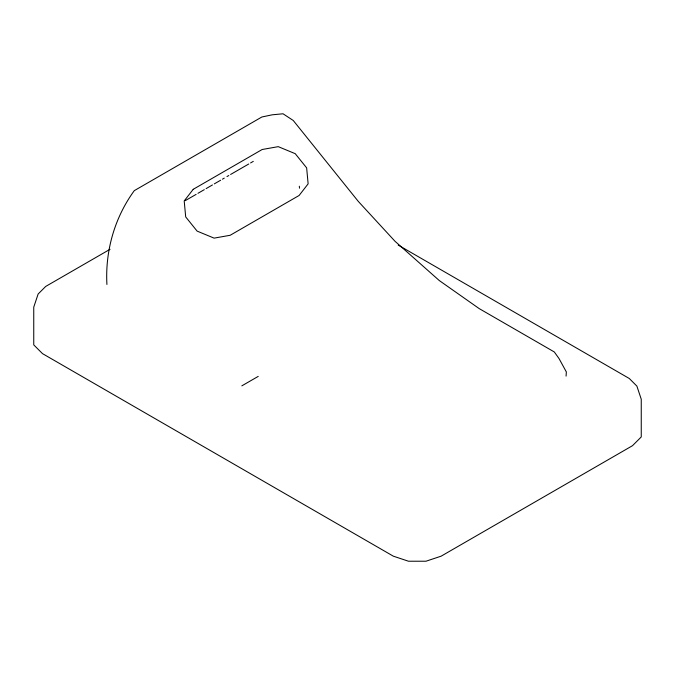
<?xml version="1.0" encoding="UTF-8"?>
<svg xmlns="http://www.w3.org/2000/svg" width="675" height="675" viewBox="0 0 675 675"><rect width="100%" height="100%" fill="white"/><g stroke="black" fill="none" stroke-linecap="round" stroke-linejoin="round"><path stroke-width="1.01" d="M566.08 376.11L566.342 371.933L558.984 358.484L554.302 351.962L479.182 308.593L439.282 280.547L395.027 241.304L358.298 201.403L293.245 120.479L283.027 113.78L272.185 114.818L261.858 116.994L134.291 190.645C114.564 217.671 105.072 251.108 106.92 284.47M185.245 200.652L196.13 194.375M197.944 193.32L204.297 189.658M206.111 188.612L212.465 184.942M214.279 183.895L220.632 180.225M222.446 179.179L224.26 178.132M226.977 176.563L228.791 175.517M230.605 174.462L248.754 163.991M250.568 162.945L253.294 161.367M110.05 249.294L45.706 286.436L38.129 294.022L33.75 307.15L33.75 344.883L42.508 353.632L393.314 556.166L408.476 561.22L425.984 561.22L441.146 556.166L632.492 445.694L641.25 436.944L641.25 399.212L636.871 386.083L629.294 378.498L398.208 245.084M241.827 385.855L258.23 376.388M299.32 186.207L299.506 188.198M193.219 189.312L184.207 200.939L185.693 216.911L197.108 231.112L214.102 238.132L230.167 235.28L299.118 195.472L308.129 183.845L306.644 167.873L295.228 153.672L278.235 146.652L262.17 149.504L193.219 189.312"/></g></svg>
